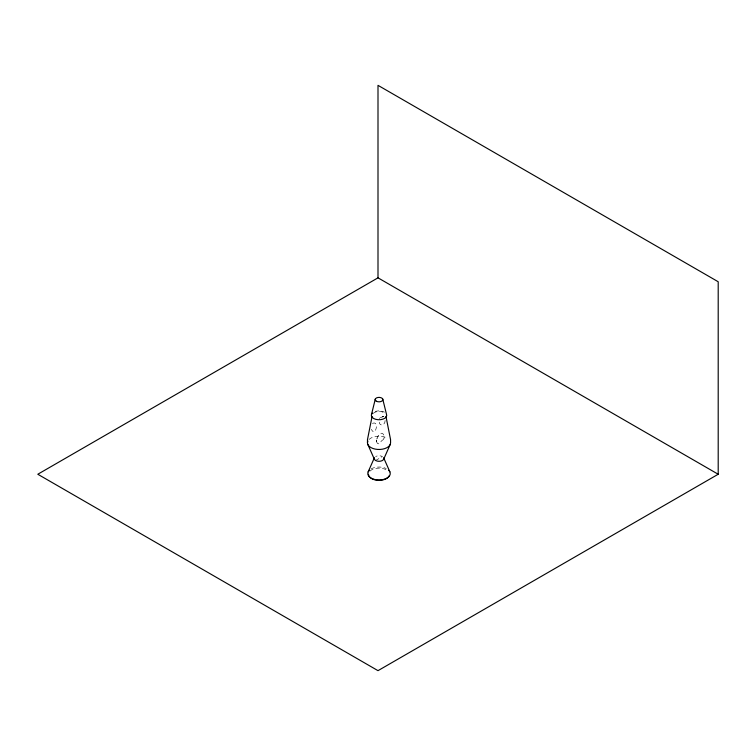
<?xml version="1.0" encoding="UTF-8"?>
<svg xmlns="http://www.w3.org/2000/svg" width="756" height="756" viewBox="0 0 756 756"><rect width="100%" height="100%" fill="white"/><g stroke="black" fill="none" stroke-linecap="round" stroke-linejoin="round"><path stroke-width="0.57" stroke-dasharray="3.78 2.83" d="M381.752 440.597C387.044 438.622 382.612 429.077 378.784 435.258C374.116 440.313 377.735 448.11 381.449 440.909M376.573 441.627L376.686 439.935L376.582 440.861M376.573 441.239L376.592 440.739M384.19 437.488L384.039 438.045M385.135 420.487C385.239 425.42 379.219 427.121 379.077 421.338M377.253 437.998L377.036 438.584M379.408 418.55L379.814 418.021M372.425 423.445C379.71 419.911 375.401 438.102 371.394 429.295M375.619 460.498L382.423 456.567A4.81 2.778 0 0 0 375.619 456.567M380.287 417.652L384.615 416.074M383.292 416.424L382.243 416.887L383.075 416.528M373.19 413.371A6.738 3.893 0 0 1 383.783 412.568M369.022 439.482A11.548 6.662 0 0 1 387.185 438.102M375.174 411.472A7.702 4.441 0 0 1 384.464 412.181M371.083 468.918A11.227 6.483 0 0 1 386.24 468.54M369.854 471.186A10.584 6.114 0 0 1 388.187 471.186M376.724 439.765L376.724 439.765"/><path stroke-width="1.13" d="M372.065 416.424L367.473 439.671L367.473 442.818M371.583 414.165L375.307 399.026M368.172 471.82L374.371 457.815A4.81 2.778 0 0 0 379.021 461.311A4.81 2.778 0 0 0 383.67 457.815L389.869 471.82M383.67 459.251L390.172 444.547M378 277.83L37.8 474.248L378 670.657L718.2 474.248L718.2 281.752L378 85.343L378 277.83L718.2 474.248M367.87 444.547L374.371 459.251M382.734 399.026L386.458 414.165A7.702 4.441 0 0 1 378.019 419.722A7.702 4.441 0 0 1 372.358 413.097M385.976 416.424L390.568 439.671L390.568 442.818A11.548 6.662 0 0 1 377.518 449.423A11.548 6.662 0 0 1 367.87 441.088M388.745 470.26A11.227 6.483 0 0 1 379.021 479.984A11.227 6.483 0 0 1 369.297 470.26M389.245 475.826A10.584 6.114 0 0 1 377.641 480.306A10.584 6.114 0 0 1 368.437 474.248M376.299 401.181A3.846 2.221 0 0 0 382.734 400.179A3.846 2.221 0 0 0 378.028 397.458A3.846 2.221 0 0 0 376.299 401.181"/></g></svg>
